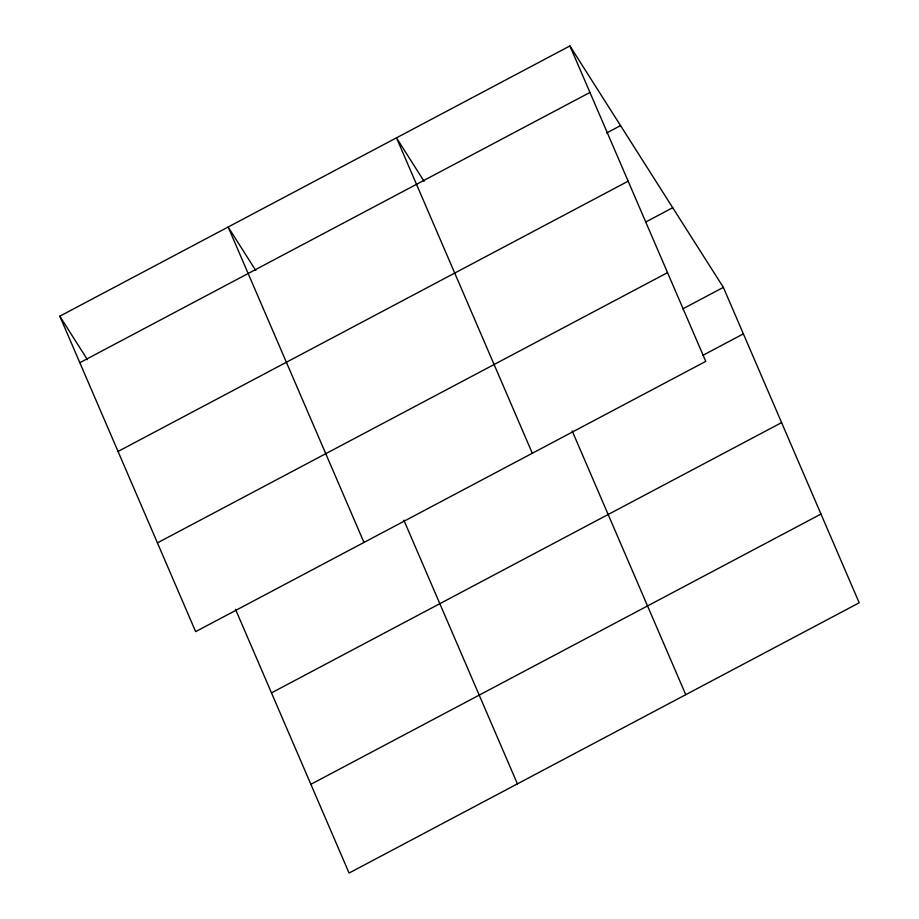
<?xml version="1.0" encoding="UTF-8"?>
<svg xmlns="http://www.w3.org/2000/svg" width="919" height="919" viewBox="0 0 919 919"><rect width="100%" height="100%" fill="white"/><g stroke="black" fill="none" stroke-linecap="round" stroke-linejoin="round"><path stroke-width="1.38" d="M569.918 45.95L705.758 361.374L195.644 631.629L59.804 316.205L569.918 45.95L723.356 287.371L859.196 602.795L349.082 873.05L235.517 609.343M79.827 362.695L589.941 92.451M606.632 133.002L620.555 125.616M118.046 451.447L628.159 181.192M646.137 221.789L672.719 207.705M157.425 542.876L667.539 272.633M682.84 308.841L723.356 287.371M702.863 355.331L743.379 333.873M271.484 692.869L781.598 422.614M310.863 784.309L820.977 514.054M424.096 181.296L396.48 137.839L532.319 453.262M255.758 270.473L228.142 227.016L363.981 542.44M59.804 316.205L87.42 359.662M572.192 430.977L685.758 694.684M403.855 520.165L517.42 783.861"/></g></svg>
